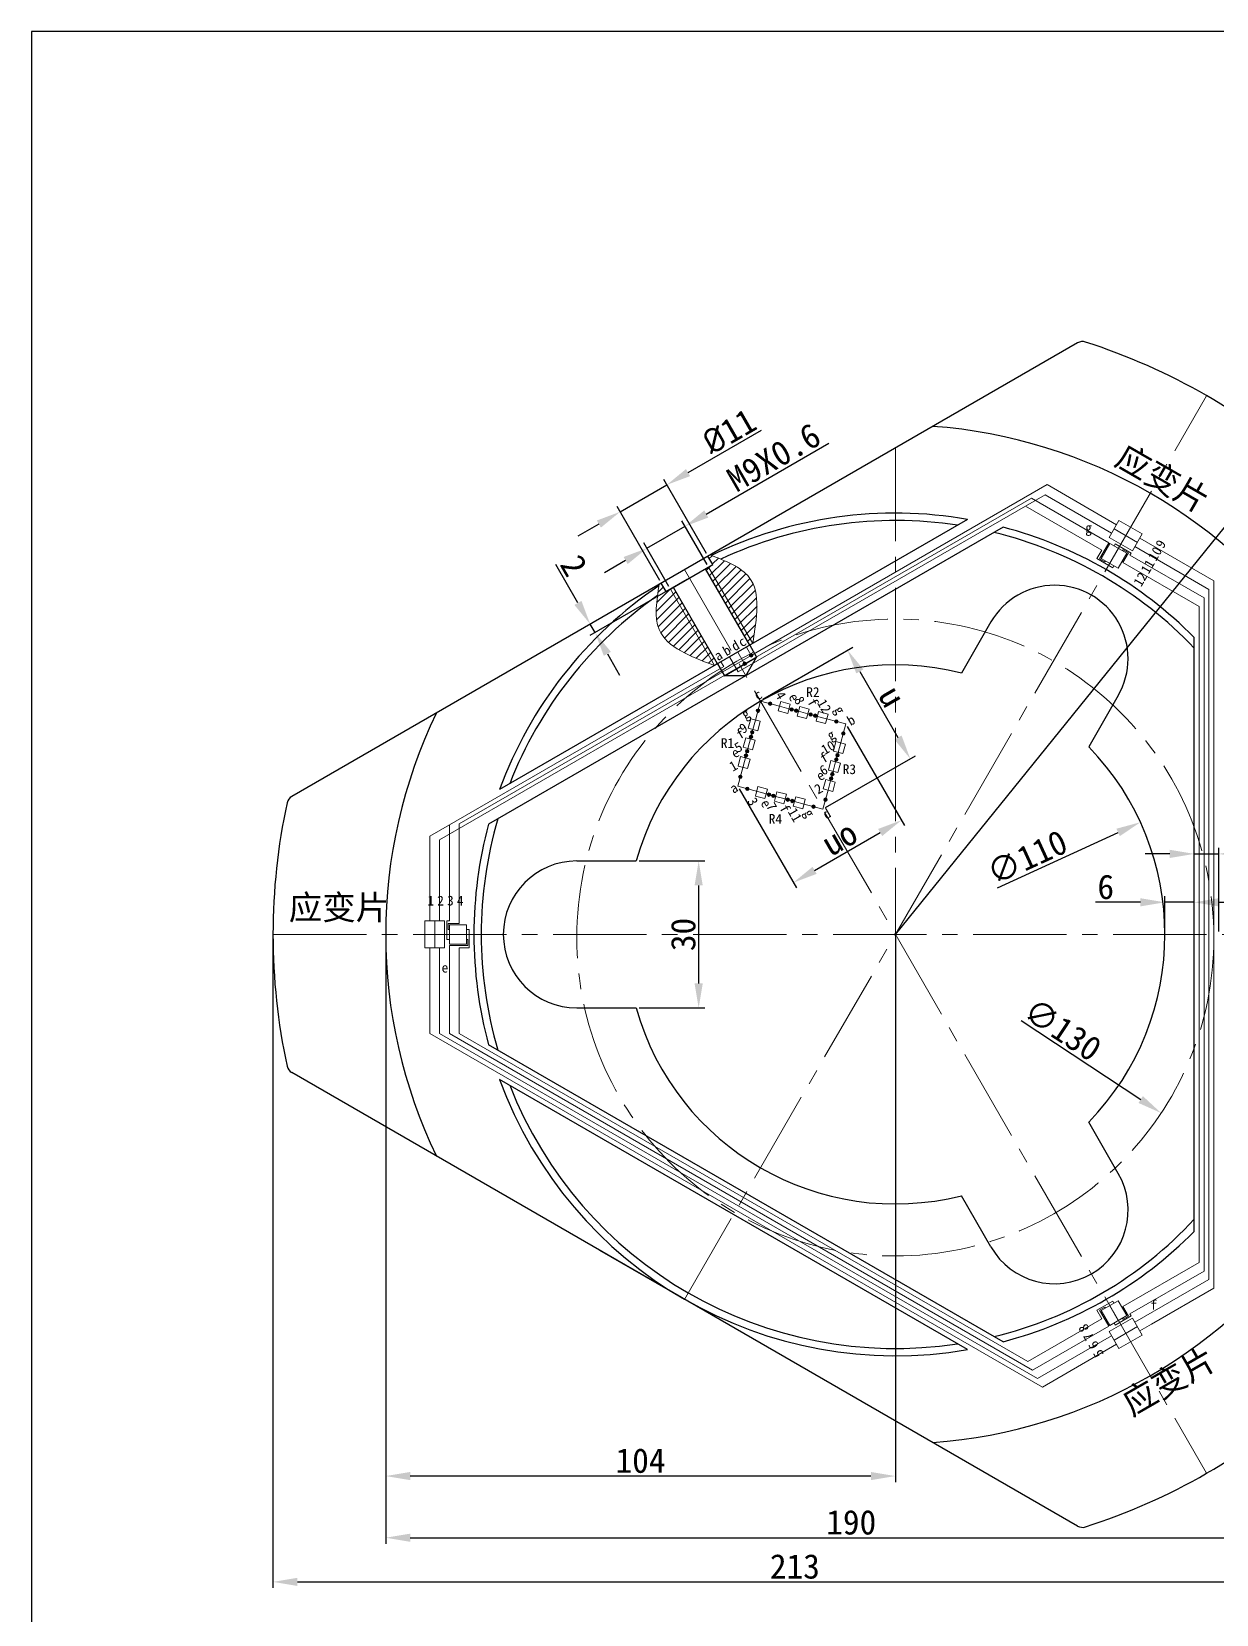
# Model space of a CAD drawing. Header units: inches. Extents: x -20 to 18950, y -1047 to 2551.
# Drawn here: x 17182.2 to 17423.9, y -832.4 to -509.3 of the extents above; entities that cross this region are included whole.
import ezdxf

# ---------------------------------------------------------------- set-up
doc = ezdxf.new("R2010")
doc.units = ezdxf.units.IN
doc.header["$MEASUREMENT"] = 0
doc.header["$PDSIZE"] = -5
doc.linetypes.add('CENTER2', pattern=[28.574999, 19.049999, -3.175, 3.175, -3.175])
doc.layers.get('0').update_dxf_attribs({"lineweight": 30})
doc.layers.get('Defpoints').update_dxf_attribs({"lineweight": 18})
for name, color, linetype, lineweight in [('10', 7, 'Continuous', 18), ('cen', 1, 'CENTER2', 20), ('dim', 5, 'Continuous', 20), ('hat', 3, 'Continuous', 20)]:
    doc.layers.add(name, color=color, linetype=linetype, lineweight=lineweight)
doc.styles.add('1', font='')
doc.styles.get("Standard").update_dxf_attribs({"font": ''})
doc.styles.get('1').set_extended_font_data('宋体')
doc.styles.get('Standard').set_extended_font_data('宋体')
doc.dimstyles.new('ISO-25', dxfattribs={"dimtxt": 5, "dimasz": 5, "dimexe": 1.25, "dimexo": 0.625, "dimtad": 1, "dimdsep": 46, "dimtxsty": 'Standard', "dimcen": 2.5, "dimdle": 10, "dimadec": 0, "dimazin": 0, "dimtfac": 1, "dimtmove": 0, "dimatfit": 3, "dimfxl": 1, "dimtolj": 1, "dimarcsym": 0})

# ---------------------------------------------------------------- blocks, each defined once
blk = doc.blocks.new('*D240')
at = {"layer": 'Defpoints', "color": 0, "transparency": 16777216}
for p in [(17348.32, -650.65), (17326.27, -663.37), (17359.67, -670.3)]:
    blk.add_point(p, dxfattribs=at)
at = {"layer": 'dim', "color": 0, "linetype": 'Continuous', "lineweight": -2, "transparency": 16777216}
for p, q in [((17348.63, -651.19), (17360.29, -671.39)), ((17326.59, -663.91), (17338.25, -684.11)), ((17341.95, -680.53), (17355.34, -672.8))]:
    blk.add_line(p, q, dxfattribs=at)
at = {"layer": 'dim', "color": 0, "transparency": 16777216}
for points in [[(17354.92, -672.08), (17355.75, -673.52), (17359.67, -670.3)], [(17341.54, -679.81), (17342.37, -681.25), (17337.62, -683.03)]]:
    blk.add_solid(points, dxfattribs=at)
at = {"layer": 'dim', "color": 0, "transparency": 16777216, "insert": (17347.08, -673.96), "char_height": 5, "attachment_point": 5, "rotation": 30}
blk.add_mtext('\\A1;uo', dxfattribs=at)
blk = doc.blocks.new('*D241')
at = {"layer": 'Defpoints', "color": 0, "transparency": 16777216}
for p in [(17330.87, -645.87), (17361.47, -657.75), (17343.66, -668.03)]:
    blk.add_point(p, dxfattribs=at)
at = {"layer": 'dim', "color": 0, "linetype": 'Continuous', "lineweight": -2, "transparency": 16777216}
for p, q in [((17331.41, -645.56), (17349.76, -634.96)), ((17351.18, -639.92), (17358.97, -653.42)), ((17344.2, -667.72), (17362.56, -657.12))]:
    blk.add_line(p, q, dxfattribs=at)
at = {"layer": 'dim', "color": 0, "transparency": 16777216}
for points in [[(17351.9, -639.5), (17350.46, -640.33), (17348.68, -635.59)], [(17359.7, -653), (17358.25, -653.83), (17361.47, -657.75)]]:
    blk.add_solid(points, dxfattribs=at)
at = {"layer": 'dim', "color": 0, "transparency": 16777216, "insert": (17357.78, -645.1), "char_height": 5, "attachment_point": 5, "rotation": 300}
blk.add_mtext('\\A1;u', dxfattribs=at)
blk = doc.blocks.new('*D242')
at = {"layer": 'Defpoints', "color": 0, "transparency": 16777216}
for p in [(17254.43, -693.62), (17444.43, -786.19), (17444.43, -816.76)]:
    blk.add_point(p, dxfattribs=at)
at = {"layer": 'dim', "color": 0, "linetype": 'Continuous', "lineweight": -2, "transparency": 16777216}
for p, q in [((17254.43, -694.24), (17254.43, -818.01)), ((17444.43, -786.81), (17444.43, -818.01)), ((17259.43, -816.76), (17439.43, -816.76))]:
    blk.add_line(p, q, dxfattribs=at)
at = {"layer": 'dim', "color": 0, "transparency": 16777216}
for points in [[(17259.43, -815.93), (17259.43, -817.59), (17254.43, -816.76)], [(17439.43, -815.93), (17439.43, -817.59), (17444.43, -816.76)]]:
    blk.add_solid(points, dxfattribs=at)
at = {"layer": 'dim', "color": 0, "transparency": 16777216, "insert": (17349.43, -813.64), "char_height": 5, "attachment_point": 5}
blk.add_mtext('\\A1;190', dxfattribs=at)
blk = doc.blocks.new('*D243')
at = {"layer": 'Defpoints', "color": 0, "transparency": 16777216}
for p in [(17438.24, -594.83), (17358.43, -693.62)]:
    blk.add_point(p, dxfattribs=at)
at = {"layer": 'dim', "color": 0, "linetype": 'Continuous', "lineweight": -2, "transparency": 16777216}
for p, q in [((17453.89, -575.45), (17441.38, -590.94)), ((17358.43, -693.62), (17438.24, -594.83))]:
    blk.add_line(p, q, dxfattribs=at)
at = {"layer": 'dim', "color": 0, "transparency": 16777216}
blk.add_solid([(17440.73, -590.41), (17442.03, -591.46), (17438.24, -594.83)], dxfattribs=at)
at = {"layer": 'dim', "color": 0, "transparency": 16777216, "insert": (17446.78, -579.28), "char_height": 5, "attachment_point": 5, "rotation": 51.0678}
blk.add_mtext('\\A1;R127', dxfattribs=at)
blk = doc.blocks.new('*D244')
at = {"layer": 'Defpoints', "color": 0, "transparency": 16777216}
for p in [(17231.43, -693.62), (17444.43, -816.76), (17444.43, -825.77)]:
    blk.add_point(p, dxfattribs=at)
at = {"layer": 'dim', "color": 0, "linetype": 'Continuous', "lineweight": -2, "transparency": 16777216}
for p, q in [((17231.43, -694.24), (17231.43, -827.02)), ((17444.43, -817.39), (17444.43, -827.02)), ((17236.43, -825.77), (17439.43, -825.77))]:
    blk.add_line(p, q, dxfattribs=at)
at = {"layer": 'dim', "color": 0, "transparency": 16777216}
for points in [[(17236.43, -824.94), (17236.43, -826.61), (17231.43, -825.77)], [(17439.43, -824.94), (17439.43, -826.61), (17444.43, -825.77)]]:
    blk.add_solid(points, dxfattribs=at)
at = {"layer": 'dim', "color": 0, "transparency": 16777216, "insert": (17337.93, -822.65), "char_height": 5, "attachment_point": 5}
blk.add_mtext('\\A1;213', dxfattribs=at)
blk = doc.blocks.new('*D246')
at = {"layer": 'Defpoints', "color": 0, "transparency": 16777216}
for p in [(17311.79, -601.84), (17320.2, -616.39), (17310.67, -621.89)]:
    blk.add_point(p, dxfattribs=at)
at = {"layer": 'dim', "color": 0, "linetype": 'Continuous', "lineweight": -2, "transparency": 16777216}
for p, q in [((17316.12, -599.34), (17331.1, -590.69)), ((17319.88, -615.85), (17311.17, -600.76)), ((17302.27, -607.34), (17311.79, -601.84)), ((17310.36, -621.35), (17301.64, -606.26)), ((17297.94, -609.84), (17293.61, -612.34))]:
    blk.add_line(p, q, dxfattribs=at)
at = {"layer": 'dim', "color": 0, "transparency": 16777216}
for points in [[(17315.71, -598.62), (17316.54, -600.06), (17311.79, -601.84)], [(17297.52, -609.12), (17298.35, -610.56), (17302.27, -607.34)]]:
    blk.add_solid(points, dxfattribs=at)
at = {"layer": 'dim', "color": 0, "transparency": 16777216, "insert": (17324.49, -590.9), "char_height": 5, "attachment_point": 5, "rotation": 30}
blk.add_mtext('\\A1;{\\fISOCPEUR|b0|i0|c0|p34;%%C}11', dxfattribs=at)
blk = doc.blocks.new('*D247')
at = {"layer": 'Defpoints', "color": 0, "transparency": 16777216}
for p in [(17315.52, -610.29), (17320.33, -618.62), (17312.53, -623.12)]:
    blk.add_point(p, dxfattribs=at)
at = {"layer": 'dim', "color": 0, "linetype": 'Continuous', "lineweight": -2, "transparency": 16777216}
for p, q in [((17319.85, -607.79), (17344.83, -593.36)), ((17307.72, -614.79), (17315.52, -610.29)), ((17320.02, -618.08), (17314.89, -609.2)), ((17312.22, -622.58), (17307.1, -613.7)), ((17303.39, -617.29), (17299.06, -619.79))]:
    blk.add_line(p, q, dxfattribs=at)
at = {"layer": 'dim', "color": 0, "transparency": 16777216}
for points in [[(17319.43, -607.06), (17320.26, -608.51), (17315.52, -610.29)], [(17302.98, -616.56), (17303.81, -618.01), (17307.72, -614.79)]]:
    blk.add_solid(points, dxfattribs=at)
at = {"layer": 'dim', "color": 0, "transparency": 16777216, "insert": (17333.62, -596.23), "char_height": 5, "attachment_point": 5, "rotation": 30}
blk.add_mtext('\\A1;M9X0.6', dxfattribs=at)
blk = doc.blocks.new('*D238')
at = {"layer": 'Defpoints', "color": 0, "transparency": 16777216}
for p in [(17305.52, -678.62), (17305.52, -708.62), (17318.29, -708.62)]:
    blk.add_point(p, dxfattribs=at)
at = {"layer": 'dim', "color": 0, "linetype": 'Continuous', "lineweight": -2, "transparency": 16777216}
for p, q in [((17306.14, -678.62), (17319.54, -678.62)), ((17318.29, -683.62), (17318.29, -703.62)), ((17306.14, -708.62), (17319.54, -708.62))]:
    blk.add_line(p, q, dxfattribs=at)
at = {"layer": 'dim', "color": 0, "transparency": 16777216}
for points in [[(17317.46, -683.62), (17319.13, -683.62), (17318.29, -678.62)], [(17317.46, -703.62), (17319.13, -703.62), (17318.29, -708.62)]]:
    blk.add_solid(points, dxfattribs=at)
at = {"layer": 'dim', "color": 0, "transparency": 16777216, "insert": (17315.17, -693.62), "char_height": 5, "attachment_point": 5, "rotation": 90}
blk.add_mtext('\\A1;30', dxfattribs=at)
blk = doc.blocks.new('*D249')
at = {"layer": 'Defpoints', "color": 0, "transparency": 16777216}
for p in [(17419.43, -687.05), (17413.43, -693.62), (17419.43, -693.62)]:
    blk.add_point(p, dxfattribs=at)
at = {"layer": 'dim', "color": 0, "linetype": 'Continuous', "lineweight": -2, "transparency": 16777216}
for p, q in [((17408.43, -687.05), (17399.3, -687.05)), ((17413.43, -692.99), (17413.43, -685.8)), ((17419.43, -687.05), (17413.43, -687.05)), ((17419.43, -692.99), (17419.43, -685.8)), ((17424.43, -687.05), (17429.43, -687.05))]:
    blk.add_line(p, q, dxfattribs=at)
at = {"layer": 'dim', "color": 0, "transparency": 16777216}
for points in [[(17408.43, -686.22), (17408.43, -687.89), (17413.43, -687.05)], [(17424.43, -686.22), (17424.43, -687.89), (17419.43, -687.05)]]:
    blk.add_solid(points, dxfattribs=at)
at = {"layer": 'dim', "color": 0, "transparency": 16777216, "insert": (17401.37, -683.93), "char_height": 5, "attachment_point": 5}
blk.add_mtext('\\A1;6', dxfattribs=at)
blk = doc.blocks.new('*D250')
at = {"layer": 'Defpoints', "color": 0, "transparency": 16777216}
for p in [(17424.43, -677.17), (17419.43, -679.21), (17424.43, -693.62)]:
    blk.add_point(p, dxfattribs=at)
at = {"layer": 'dim', "color": 0, "linetype": 'Continuous', "lineweight": -2, "transparency": 16777216}
for p, q in [((17414.43, -677.17), (17409.43, -677.17)), ((17419.43, -678.58), (17419.43, -675.92)), ((17419.43, -677.17), (17424.43, -677.17)), ((17424.43, -692.99), (17424.43, -675.92)), ((17429.43, -677.17), (17438.39, -677.17))]:
    blk.add_line(p, q, dxfattribs=at)
at = {"layer": 'dim', "color": 0, "transparency": 16777216}
for points in [[(17414.43, -676.33), (17414.43, -678), (17419.43, -677.17)], [(17429.43, -676.33), (17429.43, -678), (17424.43, -677.17)]]:
    blk.add_solid(points, dxfattribs=at)
at = {"layer": 'dim', "color": 0, "transparency": 16777216, "insert": (17436.41, -674.04), "char_height": 5, "attachment_point": 5}
blk.add_mtext('\\A1;5', dxfattribs=at)
blk = doc.blocks.new('*D239')
at = {"layer": 'Defpoints', "color": 0, "transparency": 16777216}
for p in [(17254.43, -694.24), (17358.43, -693.62), (17254.43, -804.17)]:
    blk.add_point(p, dxfattribs=at)
at = {"layer": 'dim', "color": 0, "linetype": 'Continuous', "lineweight": -2, "transparency": 16777216}
for p, q in [((17358.43, -694.24), (17358.43, -805.42)), ((17254.43, -694.87), (17254.43, -805.42)), ((17353.43, -804.17), (17259.43, -804.17))]:
    blk.add_line(p, q, dxfattribs=at)
at = {"layer": 'dim', "color": 0, "transparency": 16777216}
for points in [[(17259.43, -803.34), (17259.43, -805), (17254.43, -804.17)], [(17353.43, -803.34), (17353.43, -805), (17358.43, -804.17)]]:
    blk.add_solid(points, dxfattribs=at)
at = {"layer": 'dim', "color": 0, "transparency": 16777216, "insert": (17306.43, -801.05), "char_height": 5, "attachment_point": 5}
blk.add_mtext('\\A1;104', dxfattribs=at)
blk = doc.blocks.new('*D252')
at = {"layer": 'Defpoints', "color": 0, "transparency": 16777216}
for p in [(17315.43, -619.14), (17316.43, -620.87), (17297.16, -632)]:
    blk.add_point(p, dxfattribs=at)
at = {"layer": 'dim', "color": 0, "linetype": 'Continuous', "lineweight": -2, "transparency": 16777216}
for p, q in [((17293.66, -625.94), (17289.15, -618.13)), ((17314.89, -619.45), (17295.08, -630.89)), ((17315.89, -621.18), (17296.08, -632.62)), ((17297.16, -632), (17296.16, -630.27)), ((17299.66, -636.33), (17302.16, -640.66))]:
    blk.add_line(p, q, dxfattribs=at)
at = {"layer": 'dim', "color": 0, "transparency": 16777216}
for points in [[(17294.38, -625.52), (17292.94, -626.35), (17296.16, -630.27)], [(17300.38, -635.91), (17298.94, -636.74), (17297.16, -632)]]:
    blk.add_solid(points, dxfattribs=at)
at = {"layer": 'dim', "color": 0, "transparency": 16777216, "insert": (17292.86, -618.3), "char_height": 5, "attachment_point": 5, "rotation": 300}
blk.add_mtext('\\A1;2', dxfattribs=at)
blk = doc.blocks.new('*D253')
at = {"layer": 'Defpoints', "color": 0, "transparency": 16777216}
for p in [(17408.43, -670.71), (17308.43, -716.53)]:
    blk.add_point(p, dxfattribs=at)
at = {"layer": 'dim', "color": 0, "linetype": 'Continuous', "lineweight": -2, "transparency": 16777216}
blk.add_line((17379.27, -684.07), (17403.89, -672.79), dxfattribs=at)
at = {"layer": 'dim', "color": 0, "transparency": 16777216}
blk.add_solid([(17403.54, -672.03), (17404.24, -673.55), (17408.43, -670.71)], dxfattribs=at)
at = {"layer": 'dim', "color": 0, "transparency": 16777216, "insert": (17385.3, -677.87), "char_height": 5, "attachment_point": 5, "rotation": 24.6162}
blk.add_mtext('\\A1;∅110', dxfattribs=at)
blk = doc.blocks.new('*D326')
at = {"layer": 'Defpoints', "color": 0, "transparency": 16777216}
for p in [(17304.2, -658.42), (17412.67, -730.07)]:
    blk.add_point(p, dxfattribs=at)
at = {"layer": 'dim', "color": 0, "linetype": 'Continuous', "lineweight": -2, "transparency": 16777216}
blk.add_line((17384.12, -711.21), (17408.5, -727.31), dxfattribs=at)
at = {"layer": 'dim', "color": 0, "transparency": 16777216}
blk.add_solid([(17408.95, -726.62), (17408.04, -728.01), (17412.67, -730.07)], dxfattribs=at)
at = {"layer": 'dim', "color": 0, "transparency": 16777216, "insert": (17392.57, -713.05), "char_height": 5, "attachment_point": 5, "rotation": 326.5521}
blk.add_mtext('\\A1;∅130', dxfattribs=at)

msp = doc.modelspace()

# ---------------------------------------------------------------- hatches: boundary and pattern name
at = {"layer": 'dim'}
h = msp.add_hatch(color=3, dxfattribs=at)
h.dxf.hatch_style = 1
h.paths.add_polyline_path([(17329.005, -636.29, 0.3394543), (17328.658, -636.556), (17329.351, -636.741, 0.4931454)])
h.paths.add_polyline_path([(17328.658, -636.556, 0.4931454), (17329.005, -637.007, 0.3394543), (17329.351, -636.741)])
h = msp.add_hatch(color=3, dxfattribs=at)
h.dxf.hatch_style = 1
h.paths.add_polyline_path([(17327.673, -637.984, 0.3394543), (17327.327, -638.249), (17328.019, -638.435, 0.4931454)])
h.paths.add_polyline_path([(17327.327, -638.249, 0.4931454), (17327.673, -638.701, 0.3394543), (17328.019, -638.435)])
h = msp.add_hatch(color=3, dxfattribs=at)
h.dxf.hatch_style = 1
h.paths.add_polyline_path([(17330.771, -647.927, 0.3394543), (17330.505, -647.58), (17330.32, -648.273, 0.4931454)])
h.paths.add_polyline_path([(17330.505, -647.58, 0.4931454), (17330.054, -647.927, 0.3394543), (17330.32, -648.273)])
h = msp.add_hatch(color=3, dxfattribs=at)
h.dxf.hatch_style = 1
h.paths.add_polyline_path([(17332.872, -646.148, 0.3394543), (17332.525, -646.414), (17333.218, -646.599, 0.4931454)])
h.paths.add_polyline_path([(17332.525, -646.414, 0.4931454), (17332.872, -646.865, 0.3394543), (17333.218, -646.599)])
h = msp.add_hatch(color=3, dxfattribs=at)
h.dxf.hatch_style = 1
h.paths.add_polyline_path([(17337.29, -647.332, 0.3394543), (17336.944, -647.598), (17337.637, -647.783, 0.4931454)])
h.paths.add_polyline_path([(17336.944, -647.598, 0.4931454), (17337.29, -648.049, 0.3394543), (17337.637, -647.783)])
h = msp.add_hatch(color=3, dxfattribs=at)
h.dxf.hatch_style = 1
h.paths.add_polyline_path([(17338.197, -647.575, 0.3394543), (17337.851, -647.841), (17338.544, -648.026, 0.4931454)])
h.paths.add_polyline_path([(17337.851, -647.841, 0.4931454), (17338.197, -648.292, 0.3394543), (17338.544, -648.026)])
h = msp.add_hatch(color=3, dxfattribs=at)
h.dxf.hatch_style = 1
h.paths.add_polyline_path([(17341.154, -648.367, 0.3394543), (17340.808, -648.633), (17341.5, -648.819, 0.4931454)])
h.paths.add_polyline_path([(17340.808, -648.633, 0.4931454), (17341.154, -649.084, 0.3394543), (17341.5, -648.819)])
h = msp.add_hatch(color=3, dxfattribs=at)
h.dxf.hatch_style = 1
h.paths.add_polyline_path([(17342.061, -648.61, 0.3394543), (17341.715, -648.876), (17342.407, -649.062, 0.4931454)])
h.paths.add_polyline_path([(17341.715, -648.876, 0.4931454), (17342.061, -649.327, 0.3394543), (17342.407, -649.062)])
h = msp.add_hatch(color=3, dxfattribs=at)
h.dxf.hatch_style = 1
h.paths.add_polyline_path([(17329.587, -652.345, 0.3394543), (17329.321, -651.999), (17329.136, -652.692, 0.4931454)])
h.paths.add_polyline_path([(17329.321, -651.999, 0.4931454), (17328.87, -652.345, 0.3394543), (17329.136, -652.692)])
h = msp.add_hatch(color=3, dxfattribs=at)
h.dxf.hatch_style = 1
h.paths.add_polyline_path([(17346.395, -649.772, 0.3394543), (17346.048, -650.037), (17346.741, -650.223, 0.4931454)])
h.paths.add_polyline_path([(17346.048, -650.037, 0.4931454), (17346.395, -650.489, 0.3394543), (17346.741, -650.223)])
h = msp.add_hatch(color=3, dxfattribs=at)
h.dxf.hatch_style = 1
h.paths.add_polyline_path([(17348.157, -652.585, 0.3394543), (17347.892, -652.239), (17347.706, -652.932, 0.4931454)])
h.paths.add_polyline_path([(17347.892, -652.239, 0.4931454), (17347.441, -652.585, 0.3394543), (17347.706, -652.932)])
h = msp.add_hatch(color=3, dxfattribs=at)
h.dxf.hatch_style = 1
h.paths.add_polyline_path([(17329.344, -653.252, 0.3394543), (17329.078, -652.906), (17328.893, -653.598, 0.4931454)])
h.paths.add_polyline_path([(17329.078, -652.906, 0.4931454), (17328.627, -653.252, 0.3394543), (17328.893, -653.598)])
h = msp.add_hatch(color=3, dxfattribs=at)
h.dxf.hatch_style = 1
h.paths.add_polyline_path([(17328.308, -657.116, 0.3394543), (17328.043, -656.77), (17327.857, -657.462, 0.4931454)])
h.paths.add_polyline_path([(17328.043, -656.77, 0.4931454), (17327.592, -657.116, 0.3394543), (17327.857, -657.462)])
h = msp.add_hatch(color=3, dxfattribs=at)
h.dxf.hatch_style = 1
h.paths.add_polyline_path([(17328.551, -656.209, 0.3394543), (17328.286, -655.863), (17328.1, -656.555, 0.4931454)])
h.paths.add_polyline_path([(17328.286, -655.863, 0.4931454), (17327.835, -656.209, 0.3394543), (17328.1, -656.555)])
h = msp.add_hatch(color=3, dxfattribs=at)
h.dxf.hatch_style = 1
h.paths.add_polyline_path([(17346.73, -657.911, 0.3394543), (17346.465, -657.565), (17346.279, -658.257, 0.4931454)])
h.paths.add_polyline_path([(17346.465, -657.565, 0.4931454), (17346.013, -657.911, 0.3394543), (17346.279, -658.257)])
h = msp.add_hatch(color=3, dxfattribs=at)
h.dxf.hatch_style = 1
h.paths.add_polyline_path([(17346.973, -657.004, 0.3394543), (17346.708, -656.658), (17346.522, -657.35, 0.4931454)])
h.paths.add_polyline_path([(17346.708, -656.658, 0.4931454), (17346.256, -657.004, 0.3394543), (17346.522, -657.35)])
h = msp.add_hatch(color=3, dxfattribs=at)
h.dxf.hatch_style = 1
h.paths.add_polyline_path([(17327.147, -661.45, 0.3394543), (17326.882, -661.103), (17326.696, -661.796, 0.4931454)])
h.paths.add_polyline_path([(17326.882, -661.103, 0.4931454), (17326.43, -661.45, 0.3394543), (17326.696, -661.796)])
h = msp.add_hatch(color=3, dxfattribs=at)
h.dxf.hatch_style = 1
h.paths.add_polyline_path([(17345.695, -661.775, 0.3394543), (17345.429, -661.428), (17345.244, -662.121, 0.4931454)])
h.paths.add_polyline_path([(17345.429, -661.428, 0.4931454), (17344.978, -661.775, 0.3394543), (17345.244, -662.121)])
h = msp.add_hatch(color=3, dxfattribs=at)
h.dxf.hatch_style = 1
h.paths.add_polyline_path([(17345.938, -660.868, 0.3394543), (17345.672, -660.522), (17345.487, -661.214, 0.4931454)])
h.paths.add_polyline_path([(17345.672, -660.522, 0.4931454), (17345.221, -660.868, 0.3394543), (17345.487, -661.214)])
h = msp.add_hatch(color=3, dxfattribs=at)
h.dxf.hatch_style = 1
h.paths.add_polyline_path([(17328.213, -663.535, 0.3394543), (17327.867, -663.801), (17328.559, -663.986, 0.4931454)])
h.paths.add_polyline_path([(17327.867, -663.801, 0.4931454), (17328.213, -664.252, 0.3394543), (17328.559, -663.986)])
h = msp.add_hatch(color=3, dxfattribs=at)
h.dxf.hatch_style = 1
h.paths.add_polyline_path([(17332.632, -664.719, 0.3394543), (17332.285, -664.985), (17332.978, -665.17, 0.4931454)])
h.paths.add_polyline_path([(17332.285, -664.985, 0.4931454), (17332.632, -665.436, 0.3394543), (17332.978, -665.17)])
h = msp.add_hatch(color=3, dxfattribs=at)
h.dxf.hatch_style = 1
h.paths.add_polyline_path([(17333.539, -664.962, 0.3394543), (17333.192, -665.228), (17333.885, -665.413, 0.4931454)])
h.paths.add_polyline_path([(17333.192, -665.228, 0.4931454), (17333.539, -665.679, 0.3394543), (17333.885, -665.413)])
h = msp.add_hatch(color=3, dxfattribs=at)
h.dxf.hatch_style = 1
h.paths.add_polyline_path([(17336.495, -665.754, 0.3394543), (17336.149, -666.02), (17336.842, -666.205, 0.4931454)])
h.paths.add_polyline_path([(17336.149, -666.02, 0.4931454), (17336.495, -666.471, 0.3394543), (17336.842, -666.205)])
h = msp.add_hatch(color=3, dxfattribs=at)
h.dxf.hatch_style = 1
h.paths.add_polyline_path([(17337.402, -665.997, 0.3394543), (17337.056, -666.263), (17337.749, -666.448, 0.4931454)])
h.paths.add_polyline_path([(17337.056, -666.263, 0.4931454), (17337.402, -666.714, 0.3394543), (17337.749, -666.448)])
h = msp.add_hatch(color=3, dxfattribs=at)
h.dxf.hatch_style = 1
h.paths.add_polyline_path([(17341.736, -667.158, 0.3394543), (17341.39, -667.424), (17342.082, -667.61, 0.4931454)])
h.paths.add_polyline_path([(17341.39, -667.424, 0.4931454), (17341.736, -667.875, 0.3394543), (17342.082, -667.61)])
h = msp.add_hatch(color=3, dxfattribs=at)
h.dxf.hatch_style = 1
h.paths.add_polyline_path([(17344.534, -666.108, 0.3394543), (17344.268, -665.762), (17344.083, -666.455, 0.4931454)])
h.paths.add_polyline_path([(17344.268, -665.762, 0.4931454), (17343.817, -666.108, 0.3394543), (17344.083, -666.455)])
at = {"layer": 'hat'}
h = msp.add_hatch(dxfattribs=at)
h.set_pattern_fill('ANSI31', color=3, scale=10)
h.set_pattern_definition([(45, (452.0084, 6.7237), (-0.88388348, 0.88388348), [])])
edge = h.paths.add_edge_path()
edge.add_line((17312.535, -623.122), (17311.669, -623.622))
edge.add_line((17311.669, -623.622), (17310.669, -621.89))
edge.add_line((17310.669, -621.89), (17310.236, -622.14))
edge.add_spline(control_points=[(17310.236, -622.14), (17309.71, -625.505), (17308.419, -633.776), (17316.652, -636.873), (17321.535, -638.711)], knot_values=[0, 0, 0, 0, 9.2386211, 22.7080245, 22.7080245, 22.7080245, 22.7080245], degree=3, periodic=0)
edge.add_line((17321.535, -638.711), (17312.535, -623.122))
edge = h.paths.add_edge_path()
edge.add_spline(control_points=[(17329.329, -634.211), (17330.18, -629.063), (17331.614, -620.384), (17323.805, -617.368), (17320.628, -616.14)], knot_values=[0, 0, 0, 0, 13.4694035, 22.7080245, 22.7080245, 22.7080245, 22.7080245], degree=3, periodic=0)
edge.add_line((17320.628, -616.14), (17320.195, -616.39))
edge.add_line((17320.195, -616.39), (17321.195, -618.122))
edge.add_line((17321.195, -618.122), (17320.329, -618.622))
edge.add_line((17320.329, -618.622), (17329.329, -634.211))
h.paths.add_polyline_path([(17320.329, -618.622), (17319.723, -618.972), (17328.723, -634.561), (17329.329, -634.211)])
h.paths.add_polyline_path([(17313.141, -622.772), (17312.535, -623.122), (17321.535, -638.711), (17322.141, -638.361)])

# ---------------------------------------------------------------- linework, layer by layer
for p, q in [((17562.373, -509.328), (17182.185, -509.328)), ((17182.185, -509.328), (17182.185, -1046.966)), ((17395.599, -572.856), (17235.265, -665.425)), ((17380.432, -610.48), (17275.432, -671.102)), ((17373.181, -608.893), (17277.683, -664.029)), ((17308.937, -622.89), (17321.927, -615.39)), ((17321.195, -618.122), (17320.195, -616.39)), ((17311.669, -623.622), (17321.195, -618.122)), ((17328.723, -634.561), (17319.723, -618.972)), ((17311.669, -623.622), (17310.669, -621.89)), ((17322.141, -638.361), (17313.141, -622.772)), ((17377.942, -629.827), (17371.899, -640.293)), ((17419.432, -754.24), (17419.432, -632.997)), ((17328.723, -634.561), (17330.126, -636.991)), ((17322.141, -638.361), (17323.544, -640.791)), ((17323.544, -640.791), (17330.126, -636.991)), ((17327.932, -640.791), (17330.126, -636.991)), ((17327.932, -640.791), (17323.544, -640.791)), ((17403.922, -644.827), (17397.88, -655.293)), ((17293.432, -678.618), (17305.517, -678.618)), ((17293.432, -708.618), (17305.517, -708.618)), ((17380.432, -776.757), (17275.432, -716.135)), ((17395.599, -814.381), (17235.265, -721.812)), ((17373.181, -778.344), (17277.683, -723.208)), ((17403.922, -742.41), (17397.88, -731.944)), ((17377.942, -757.41), (17371.899, -746.944)), ((17332.753, -778.097), (17298.112, -758.097))]:
    msp.add_line(p, q)
for centre, radius, start, end in [((17396.599, -574.588), 2, 72.22161, 120), ((17358.432, -693.618), 127, 47.77839, 72.22161), ((17358.432, -693.618), 104, 34.21605, 85.78395), ((17358.432, -693.618), 86, 80.12472, 115.87947), ((17358.432, -693.618), 84.5, 81.3582, 114.93814), ((17358.432, -693.618), 86, 76.56473, 76.56797), ((17358.432, -693.618), 86, 44.82182, 75.17818), ((17358.432, -693.618), 84.5, 43.78897, 76.21103), ((17358.432, -693.618), 86, 124.12053, 159.87528), ((17390.931, -637.329), 15, 330, 150), ((17358.432, -693.618), 84.5, 125.06186, 158.6418), ((17358.432, -693.618), 55, 75.82662, 164.17338), ((17358.432, -693.618), 104, 154.21605, 205.78395), ((17358.432, -693.618), 55, 315.82662, 44.17338), ((17236.265, -667.157), 2, 120, 167.77839), ((17358.432, -693.618), 127, 167.77839, 192.22161), ((17358.432, -693.618), 86, 164.82182, 195.17818), ((17358.432, -693.618), 84.5, 163.78897, 196.21103), ((17293.435, -693.618), 15, 90, 270), ((17358.432, -693.618), 55, 195.82662, 284.17338), ((17236.265, -720.08), 2, 192.22161, 240), ((17358.432, -693.618), 86, 200.12472, 279.87528), ((17358.432, -693.618), 84.5, 201.3582, 278.6418), ((17390.931, -749.907), 15, 210, 30), ((17358.432, -693.618), 104, 274.21605, 325.78395), ((17359.593, -696.534), 81.395, 283.48638, 317.32083), ((17358.432, -693.618), 86, 284.82182, 315.17818), ((17358.432, -693.618), 127, 287.77839, 312.22161), ((17396.599, -812.649), 2, 240, 287.77839)]:
    msp.add_arc(centre, radius, start, end)
at = {"layer": '10'}
for p, q in [((17329.329, -634.211), (17320.329, -618.622)), ((17321.535, -638.711), (17312.535, -623.122))]:
    msp.add_line(p, q, dxfattribs=at)
for points in [[(17320.628, -616.14), (17328.629, -620.759), (17329.329, -634.211)], [(17310.236, -622.14), (17310.236, -631.379), (17321.535, -638.711)]]:
    msp.add_spline(points, degree=3, dxfattribs=at)
at = {"layer": 'cen'}
for p, q in [((17315.432, -768.097), (17421.932, -583.633)), ((17358.432, -594.314), (17358.432, -792.923)), ((17315.432, -619.14), (17421.932, -803.604)), ((17231.432, -693.618), (17444.432, -693.618))]:
    msp.add_line(p, q, dxfattribs=at)
msp.add_circle((17358.432, -694.243), 65, dxfattribs=at)
at = {"layer": 'dim'}
for p, q in [((17388.983, -603.87), (17326.341, -640.036)), ((17389.381, -601.79), (17329.005, -636.649)), ((17388.983, -603.87), (17402.55, -611.703)), ((17389.381, -601.79), (17403.55, -609.971)), ((17386.182, -604.562), (17327.673, -638.342)), ((17384.983, -606.179), (17400.55, -615.167)), ((17386.182, -604.562), (17401.983, -613.685)), ((17404.05, -609.105), (17402.05, -612.569)), ((17404.05, -609.105), (17408.814, -611.855)), ((17401.983, -613.685), (17400.108, -616.933)), ((17400.45, -616.841), (17402.2, -613.81)), ((17402.05, -612.569), (17406.814, -615.319)), ((17402.2, -613.81), (17405.664, -615.81)), ((17403.05, -610.837), (17407.814, -613.587)), ((17408.814, -611.855), (17406.814, -615.319)), ((17423.432, -621.45), (17408.314, -612.721)), ((17400.55, -615.167), (17399.55, -616.899)), ((17402.798, -618.774), (17399.55, -616.899)), ((17401.191, -617.558), (17400.108, -616.933)), ((17403.914, -618.841), (17400.45, -616.841)), ((17402.182, -617.841), (17403.932, -614.81)), ((17403.066, -614.31), (17403.316, -613.877)), ((17403.316, -613.877), (17406.564, -615.752)), ((17403.914, -618.841), (17405.664, -615.81)), ((17404.798, -615.31), (17404.923, -615.094)), ((17404.881, -617.667), (17406.006, -615.719)), ((17404.923, -615.094), (17406.006, -615.719)), ((17406.314, -616.185), (17406.564, -615.752)), ((17421.432, -624.914), (17406.314, -616.185)), ((17422.432, -623.182), (17407.314, -614.453)), ((17401.316, -617.341), (17401.191, -617.558)), ((17401.316, -617.341), (17401.191, -617.558)), ((17403.048, -618.341), (17402.798, -618.774)), ((17403.048, -618.341), (17402.923, -618.558)), ((17420.432, -626.646), (17404.881, -617.667)), ((17422.432, -764.055), (17422.432, -623.182)), ((17423.432, -765.787), (17423.432, -621.45)), ((17420.432, -760.591), (17420.432, -626.646)), ((17421.432, -762.323), (17421.432, -624.914)), ((17326.298, -635.961), (17327.673, -638.342)), ((17328.03, -634.961), (17329.005, -636.649)), ((17323.398, -638.938), (17263.432, -673.56)), ((17327.673, -638.342), (17265.432, -674.277)), ((17329.005, -636.649), (17269.432, -671.043)), ((17322.834, -637.961), (17323.398, -638.938)), ((17324.566, -636.961), (17326.341, -640.036)), ((17329.897, -649.851), (17330.932, -645.987)), ((17334.796, -647.022), (17330.932, -645.987)), ((17334.537, -647.988), (17335.055, -646.056)), ((17336.986, -646.574), (17335.055, -646.056)), ((17336.469, -648.506), (17334.537, -647.988)), ((17336.728, -647.54), (17334.796, -647.022)), ((17336.469, -648.506), (17336.986, -646.574)), ((17338.659, -648.057), (17336.728, -647.54)), ((17336.728, -647.54), (17338.659, -648.057)), ((17338.401, -649.023), (17338.918, -647.092)), ((17340.332, -649.541), (17338.401, -649.023)), ((17340.591, -648.575), (17338.659, -648.057)), ((17340.85, -647.609), (17338.918, -647.092)), ((17340.332, -649.541), (17340.85, -647.609)), ((17342.523, -649.093), (17340.591, -648.575)), ((17340.591, -648.575), (17342.523, -649.093)), ((17342.264, -650.059), (17342.782, -648.127)), ((17348.319, -650.646), (17342.523, -649.093)), ((17344.714, -648.644), (17342.782, -648.127)), ((17344.196, -650.576), (17344.714, -648.644)), ((17328.413, -651.524), (17328.931, -649.592)), ((17330.345, -652.041), (17328.413, -651.524)), ((17328.861, -653.714), (17329.379, -651.782)), ((17330.863, -650.109), (17328.931, -649.592)), ((17329.379, -651.782), (17329.897, -649.851)), ((17330.345, -652.041), (17330.863, -650.109)), ((17344.196, -650.576), (17342.264, -650.059)), ((17348.319, -650.646), (17346.766, -656.441)), ((17327.378, -655.387), (17327.896, -653.456)), ((17329.31, -655.905), (17327.378, -655.387)), ((17327.826, -657.578), (17328.344, -655.646)), ((17329.827, -653.973), (17327.896, -653.456)), ((17328.344, -655.646), (17328.861, -653.714)), ((17329.31, -655.905), (17329.827, -653.973)), ((17346.317, -654.251), (17345.8, -656.182)), ((17346.317, -654.251), (17348.249, -654.768)), ((17348.249, -654.768), (17347.732, -656.7)), ((17326.273, -663.374), (17327.826, -657.578)), ((17326.343, -659.251), (17326.86, -657.319)), ((17328.792, -657.837), (17326.86, -657.319)), ((17328.274, -659.769), (17328.792, -657.837)), ((17345.282, -658.114), (17344.765, -660.046)), ((17345.282, -658.114), (17347.214, -658.632)), ((17346.248, -658.373), (17345.73, -660.305)), ((17345.8, -656.182), (17347.732, -656.7)), ((17346.766, -656.441), (17346.248, -658.373)), ((17347.214, -658.632), (17346.696, -660.564)), ((17328.274, -659.769), (17326.343, -659.251)), ((17344.247, -661.978), (17343.729, -663.91)), ((17344.247, -661.978), (17346.179, -662.496)), ((17345.213, -662.237), (17344.695, -664.169)), ((17344.765, -660.046), (17346.696, -660.564)), ((17345.73, -660.305), (17345.213, -662.237)), ((17326.273, -663.374), (17332.069, -664.927)), ((17330.396, -663.443), (17329.878, -665.375)), ((17329.878, -665.375), (17331.81, -665.892)), ((17330.396, -663.443), (17332.328, -663.961)), ((17332.328, -663.961), (17331.81, -665.892)), ((17332.069, -664.927), (17334.001, -665.444)), ((17334.26, -664.478), (17333.742, -666.41)), ((17334.001, -665.444), (17335.933, -665.962)), ((17334.26, -664.478), (17336.191, -664.996)), ((17336.191, -664.996), (17335.674, -666.928)), ((17338.123, -665.514), (17337.606, -667.445)), ((17338.123, -665.514), (17340.055, -666.031)), ((17344.695, -664.169), (17343.66, -668.032)), ((17343.729, -663.91), (17345.661, -664.427)), ((17346.179, -662.496), (17345.661, -664.427)), ((17333.742, -666.41), (17335.674, -666.928)), ((17335.933, -665.962), (17337.864, -666.479)), ((17337.606, -667.445), (17339.537, -667.963)), ((17337.864, -666.479), (17339.796, -666.997)), ((17340.055, -666.031), (17339.537, -667.963)), ((17339.796, -666.997), (17343.66, -668.032)), ((17267.432, -671.25), (17267.432, -690.868)), ((17269.432, -671.043), (17269.432, -691.368)), ((17263.432, -688.118), (17263.432, -673.56)), ((17265.432, -688.118), (17265.432, -674.277)), ((17263.432, -688.118), (17263.432, -690.868)), ((17265.432, -688.118), (17265.432, -690.868)), ((17262.432, -690.868), (17266.432, -690.868)), ((17262.432, -696.368), (17262.432, -690.868)), ((17264.432, -696.368), (17264.432, -690.868)), ((17266.432, -696.368), (17266.432, -690.868)), ((17266.932, -694.618), (17266.932, -690.868)), ((17267.432, -690.868), (17266.932, -690.868)), ((17267.182, -692.618), (17267.182, -691.368)), ((17269.432, -691.368), (17267.182, -691.368)), ((17267.432, -692.618), (17267.182, -692.618)), ((17270.932, -691.618), (17267.432, -691.618)), ((17267.432, -695.618), (17267.432, -691.618)), ((17270.932, -693.618), (17267.432, -693.618)), ((17270.932, -691.618), (17270.932, -695.618)), ((17270.932, -692.618), (17271.182, -692.618)), ((17270.932, -692.618), (17271.432, -692.618)), ((17271.432, -692.618), (17271.432, -696.368)), ((17262.432, -696.368), (17266.432, -696.368)), ((17263.432, -699.118), (17263.432, -696.368)), ((17265.432, -713.826), (17265.432, -696.368)), ((17267.432, -694.618), (17266.932, -694.618)), ((17270.932, -695.618), (17267.432, -695.618)), ((17267.432, -713.826), (17267.432, -695.868)), ((17267.432, -695.868), (17271.182, -695.868)), ((17269.432, -713.826), (17269.432, -696.368)), ((17269.432, -696.368), (17271.432, -696.368)), ((17270.932, -694.618), (17271.182, -694.618)), ((17270.932, -694.618), (17271.182, -694.618)), ((17271.182, -694.618), (17271.182, -695.868)), ((17263.432, -699.118), (17263.432, -713.826)), ((17388.432, -785.994), (17263.432, -713.826)), ((17387.432, -784.262), (17265.432, -713.826)), ((17386.432, -782.53), (17267.432, -713.826)), ((17385.432, -780.798), (17269.432, -713.826)), ((17420.432, -760.591), (17404.881, -769.57)), ((17421.432, -762.323), (17406.314, -771.052)), ((17422.432, -764.055), (17407.314, -772.784)), ((17402.798, -768.463), (17399.55, -770.338)), ((17403.914, -768.396), (17400.45, -770.396)), ((17403.048, -768.896), (17402.798, -768.463)), ((17403.048, -768.896), (17402.923, -768.679)), ((17403.914, -768.396), (17405.664, -771.427)), ((17410.695, -773.141), (17423.432, -765.787)), ((17385.432, -780.798), (17400.55, -772.07)), ((17400.55, -772.07), (17399.55, -770.338)), ((17401.191, -769.679), (17400.108, -770.304)), ((17401.983, -773.552), (17400.108, -770.304)), ((17400.45, -770.396), (17402.2, -773.427)), ((17401.316, -769.896), (17401.191, -769.679)), ((17401.316, -769.896), (17401.191, -769.679)), ((17402.05, -774.668), (17406.814, -771.918)), ((17402.182, -769.396), (17403.932, -772.427)), ((17402.2, -773.427), (17405.664, -771.427)), ((17403.316, -773.36), (17406.564, -771.485)), ((17404.798, -771.927), (17404.923, -772.143)), ((17404.881, -769.57), (17406.006, -771.518)), ((17404.923, -772.143), (17406.006, -771.518)), ((17406.314, -771.052), (17406.564, -771.485)), ((17408.814, -775.382), (17406.814, -771.918)), ((17386.432, -782.53), (17401.983, -773.552)), ((17404.05, -778.132), (17402.05, -774.668)), ((17403.05, -776.4), (17407.814, -773.65)), ((17403.066, -772.927), (17403.316, -773.36)), ((17410.695, -773.141), (17408.314, -774.516)), ((17387.432, -784.262), (17402.55, -775.534)), ((17388.432, -785.994), (17403.55, -777.266)), ((17404.05, -778.132), (17408.814, -775.382))]:
    msp.add_line(p, q, dxfattribs=at)
for centre in [(17329.005, -636.649), (17327.673, -638.342), (17330.412, -647.927), (17332.872, -646.507), (17337.29, -647.691), (17338.197, -647.934), (17341.154, -648.726), (17342.061, -648.969), (17329.228, -652.345), (17346.395, -650.13), (17347.799, -652.585), (17328.985, -653.252), (17327.95, -657.116), (17328.193, -656.209), (17346.372, -657.911), (17346.615, -657.004), (17326.789, -661.45), (17345.337, -661.775), (17345.58, -660.868), (17328.213, -663.893), (17332.632, -665.077), (17333.539, -665.32), (17336.495, -666.113), (17337.402, -666.356), (17341.736, -667.517), (17344.176, -666.108)]:
    msp.add_circle(centre, 0.358, dxfattribs=at)

# ---------------------------------------------------------------- texts
at = {"layer": 'cen', "char_height": 2, "attachment_point": 1, "style": '1'}
for s, insert in [('R2', (17340.243, -643.142)), ('R1', (17322.821, -653.549)), ('R3', (17347.688, -658.882)), ('R4', (17332.589, -669.033))]:
    msp.add_mtext_dynamic_manual_height_columns(s, width=2.55179, gutter_width=1, heights=[0], dxfattribs=dict(at, insert=insert))
at = {"layer": 'dim', "attachment_point": 1, "style": '1'}
for s, width, insert, char_height, rotation in [('应变片', 22.22046, (17405.412, -593.239), 5, 330), ('9', 1.93928, (17411.368, -613.987), 2, 60), ('\\pxt0.77102;10', 1.93928, (17409.868, -616.585), 2, 60), ('12', 1.93928, (17406.868, -621.781), 2, 60), ('11', 1.93928, (17408.368, -619.183), 2, 60), ('a', 1.93928, (17321.208, -636.114), 2, 30), ('b', 1.93928, (17322.94, -635.114), 2, 30), ('d', 1.93928, (17324.672, -634.114), 2, 30), ('c', 1.93928, (17326.064, -633.31), 2, 30), ('c', 1.93928, (17329.306, -644.14), 2, 30), ('4', 1.93928, (17335.58, -643.722), 2, 300), ('e', 1.93928, (17338.278, -644.113), 2, 300), ('8', 1.93928, (17339.419, -644.75), 2, 300), ('f', 1.93928, (17342.142, -645.148), 2, 300), ('12', 1.93928, (17344.126, -645.326), 2, 300), ('g', 1.93928, (17326.781, -648.049), 2, 30), ('g', 1.93928, (17347.617, -646.698), 2, 300), ('b', 1.93928, (17348.297, -649.342), 2, 30), ('f', 1.93928, (17325.691, -652.119), 2, 30), ('9', 1.93928, (17326.328, -650.978), 2, 30), ('g', 1.93928, (17344.206, -652.363), 2, 30), ('5', 1.93928, (17325.293, -654.842), 2, 30), ('10', 1.93928, (17343.024, -655.254), 2, 30), ('1', 1.93928, (17324.264, -658.681), 2, 30), ('e', 1.93928, (17324.656, -655.982), 2, 30), ('6', 1.93928, (17342.679, -659.501), 2, 30), ('f', 1.93928, (17342.771, -657.007), 2, 30), ('e', 1.93928, (17342.042, -660.641), 2, 30), ('a', 1.93928, (17324.373, -663.2), 2, 30), ('2', 1.93928, (17341.651, -663.34), 2, 30), ('3', 1.93928, (17329.888, -665.392), 2, 300), ('e', 1.93928, (17332.587, -665.783), 2, 300), ('7', 1.93928, (17333.727, -666.42), 2, 300), ('f', 1.93928, (17336.45, -666.818), 2, 300), ('11', 1.93928, (17338.146, -667.536), 2, 300), ('g', 1.93928, (17341.414, -667.751), 2, 300), ('d', 1.93928, (17343.336, -668.441), 2, 30), ('8', 1.93928, (17396.322, -775.07), 2, 120), ('7', 1.93928, (17397.322, -776.802), 2, 120), ('6', 1.93928, (17398.322, -778.535), 2, 120), ('5', 1.93928, (17399.322, -780.267), 2, 120), ('应变片', 22.22046, (17404.17, -787.713), 5, 30)]:
    msp.add_mtext_dynamic_manual_height_columns(s, width=width, gutter_width=1, heights=[0], dxfattribs=dict(at, insert=insert, char_height=char_height, rotation=rotation))
for s, width, insert, char_height in [('g', 1.93928, (17397.184, -609.605), 2), ('应变片', 22.22046, (17234.664, -685.587), 5), ('1', 1.93928, (17262.947, -685.706), 2), ('2', 1.93928, (17264.947, -685.706), 2), ('3', 1.93928, (17266.947, -685.706), 2), ('4', 1.93928, (17268.947, -685.706), 2), ('e', 1.93928, (17265.83, -699.386), 2), ('f', 1.93928, (17410.473, -768.24), 2)]:
    msp.add_mtext_dynamic_manual_height_columns(s, width=width, gutter_width=1, heights=[0], dxfattribs=dict(at, insert=insert, char_height=char_height))

# ---------------------------------------------------------------- dimensions: what is measured, and where the dimension line sits
at = {"layer": 'dim'}
dim = msp.add_radius_dim(center=(17358.432, -693.618), mpoint=(17438.239, -594.826), dimstyle='ISO-25', dxfattribs=at)
dim.commit()
dim.dimension.update_dxf_attribs({"geometry": '*D243', "text_midpoint": (17446.776, -579.285)})
for base, p1, p2, text, picture, middle in [((17311.793, -601.838), (17310.669, -621.89), (17320.195, -616.39), '{\\fISOCPEUR|b0|i0|c0|p34;%%C}<>', '*D246', (17326.05, -593.607)), ((17315.516, -610.286), (17312.535, -623.122), (17320.329, -618.622), 'M<>X0.6', '*D247', (17335.182, -598.932))]:
    dim = msp.add_linear_dim(base=base, p1=p1, p2=p2, angle=30, text=text, dimstyle='ISO-25', dxfattribs=at)
    dim.commit()
    dim.dimension.update_dxf_attribs({"geometry": picture, "text_midpoint": middle, "dimtype": 161})
dim = msp.add_linear_dim(base=(17297.161, -631.998), p1=(17315.432, -619.14), p2=(17316.432, -620.872), angle=300, dimstyle='ISO-25', dxfattribs=at)
dim.commit()
dim.dimension.update_dxf_attribs({"geometry": '*D252', "text_midpoint": (17290.158, -619.867), "dimtype": 161})
for p1, p2, distance, text, picture, middle in [((17330.866, -645.872), (17343.66, -668.032), 20.57, 'u', '*D241', (17357.783, -645.105)), ((17326.273, -663.374), (17348.319, -650.646), -22.698, 'uo', '*D240', (17347.083, -673.961))]:
    dim = msp.add_aligned_dim(p1=p1, p2=p2, distance=distance, text=text, dimstyle='ISO-25', dxfattribs=at)
    dim.commit()
    dim.dimension.update_dxf_attribs({"geometry": picture, "text_midpoint": middle})
for p1, p2, picture, middle in [((17304.197, -658.417), (17412.667, -730.07), '*D326', (17390.848, -715.657)), ((17308.431, -716.528), (17408.434, -670.709), '*D253', (17386.6, -680.712))]:
    dim = msp.add_diameter_dim_2p(p1=p1, p2=p2, dimstyle='ISO-25', dxfattribs=at)
    dim.commit()
    dim.dimension.update_dxf_attribs({"geometry": picture, "text_midpoint": middle, "dimtype": 163})
for base, p1, p2, picture, middle in [((17424.432, -677.165), (17419.432, -679.209), (17424.432, -693.618), '*D250', (17436.412, -677.165)), ((17419.432, -687.053), (17413.432, -693.618), (17419.432, -693.618), '*D249', (17401.368, -687.053))]:
    dim = msp.add_linear_dim(base=base, p1=p1, p2=p2, dimstyle='ISO-25', dxfattribs=at)
    dim.commit()
    dim.dimension.update_dxf_attribs({"geometry": picture, "text_midpoint": middle, "dimtype": 160})
dim = msp.add_linear_dim(base=(17318.293, -708.618), p1=(17305.517, -678.618), p2=(17305.517, -708.618), angle=90, dimstyle='ISO-25', dxfattribs=at)
dim.commit()
dim.dimension.update_dxf_attribs({"geometry": '*D238', "text_midpoint": (17315.168, -693.618)})
for base, p1, p2, picture, middle in [((17444.432, -825.772), (17231.432, -693.618), (17444.432, -816.76), '*D244', (17337.932, -822.647)), ((17444.432, -816.76), (17254.432, -693.618), (17444.432, -786.187), '*D242', (17349.432, -813.635)), ((17254.432, -804.17), (17358.432, -693.618), (17254.432, -694.243), '*D239', (17306.432, -801.045))]:
    dim = msp.add_linear_dim(base=base, p1=p1, p2=p2, dimstyle='ISO-25', dxfattribs=at)
    dim.commit()
    dim.dimension.update_dxf_attribs({"geometry": picture, "text_midpoint": middle})

doc.saveas('drawing.dxf')
